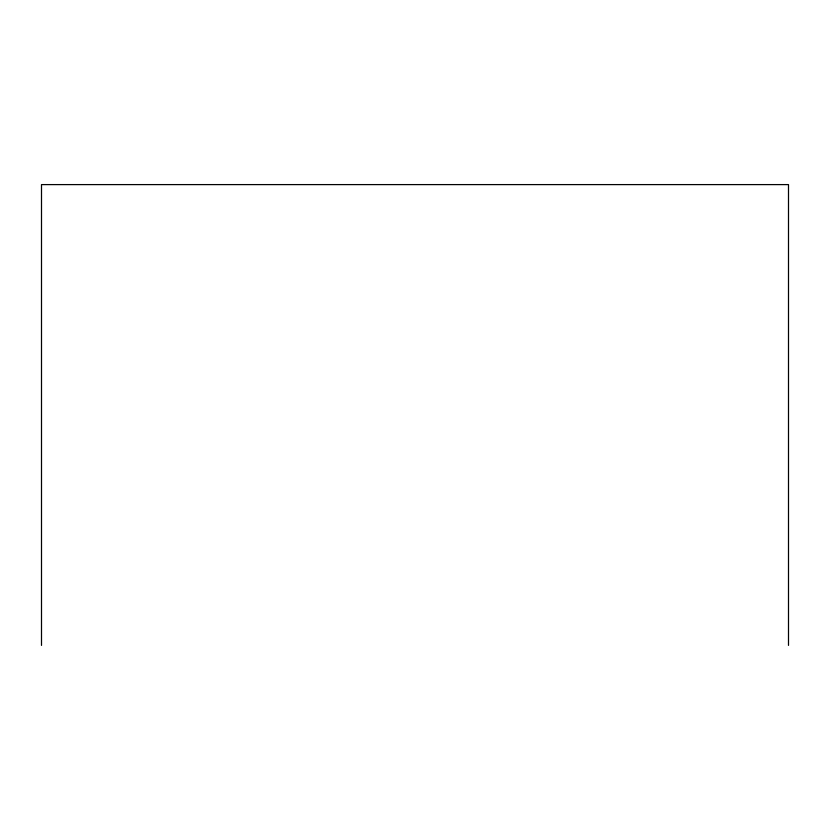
<?xml version="1.0" encoding="UTF-8"?>
<svg xmlns="http://www.w3.org/2000/svg" width="830" height="830" viewBox="0 0 830 830"><rect width="100%" height="100%" fill="white"/><g stroke="black" fill="none" stroke-linecap="round" stroke-linejoin="round"><path stroke-width="1.25" d="M788.5 645.398L788.5 184.602L41.5 184.602L41.5 645.398"/></g></svg>
